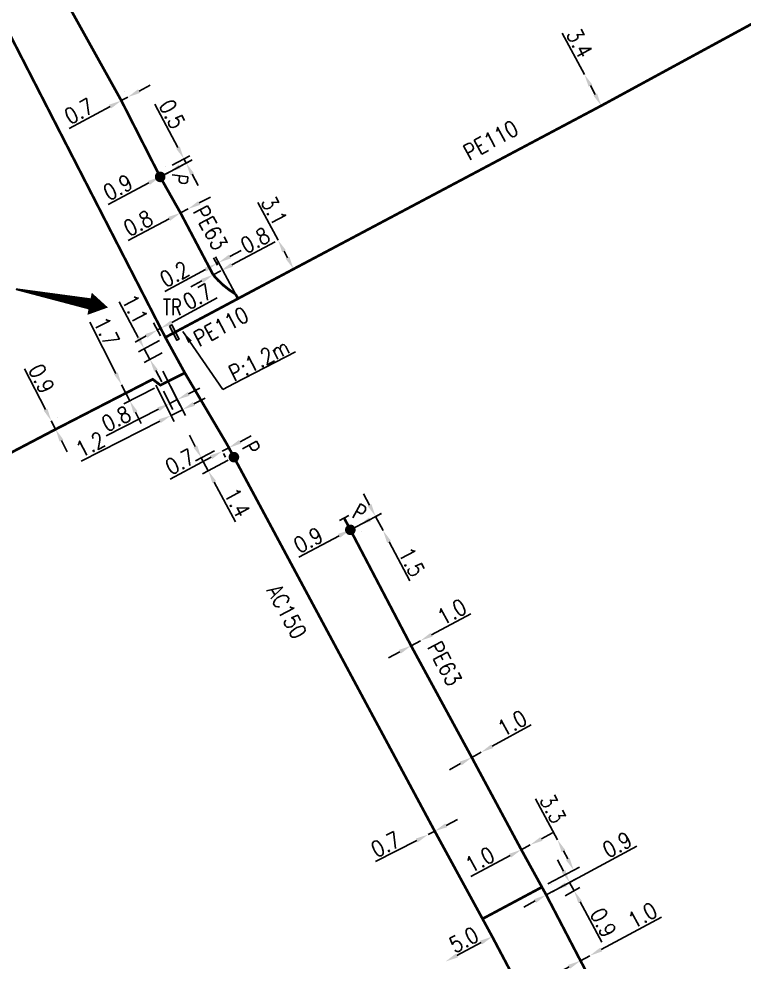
# Model space of a CAD drawing. Header units: millimetres. Extents: x 150998 to 151977, y 126997 to 128005.
# Drawn here: x 151060.7 to 151129.1, y 127303.7 to 127392.6 of the extents above; entities that cross this region are included whole.
import ezdxf
from ezdxf.enums import TextEntityAlignment as Align

# ---------------------------------------------------------------- set-up
doc = ezdxf.new("R2010")
doc.units = ezdxf.units.MM
doc.header["$PDMODE"] = 34
doc.linetypes.add('L_100_AP', pattern=[14, 10, -1.5, 1, -1.5])
doc.linetypes.add('L_100_PE', pattern=[14, 10, -1.5, 1, -1.5])
doc.layers.get('0').update_dxf_attribs({"linetype": 'CONTINUOUS'})
doc.layers.get('DEFPOINTS').update_dxf_attribs({"linetype": 'CONTINUOUS'})
for name, color, linetype in [('L_140', 3, 'CONTINUOUS'), ('L_300', 7, 'CONTINUOUS'), ('L_340', 7, 'CONTINUOUS')]:
    doc.layers.add(name, color=color, linetype=linetype)
doc.styles.add('G_ROMANS', font='ROMANS.SHX', dxfattribs={"width": 0.75})
doc.styles.get("Standard").update_dxf_attribs({"font": 'romans.shx', "width": 0.85})
doc.dimstyles.get("Standard").update_dxf_attribs({"dimtxt": 1.5, "dimasz": 1.2, "dimexe": 0.625, "dimexo": 0.625, "dimgap": 0.25, "dimtad": 1, "dimdec": 1, "dimzin": 0, "dimdsep": 46, "dimtxsty": 'Standard', "dimcen": -0.5, "dimadec": 0, "dimazin": 0, "dimtfac": 1, "dimtdec": 1, "dimtmove": 0, "dimatfit": 3, "dimfxl": 0, "dimtolj": 1, "dimtzin": 0, "dimarcsym": 0})

# ---------------------------------------------------------------- blocks, each defined once
blk = doc.blocks.new('*D44')
at = {"layer": 'DEFPOINTS', "color": 0, "linetype": 'Continuous', "transparency": 16777216}
for p in [(151063.774, 127354.72), (151063.774, 127354.72), (151064.185, 127353.92)]:
    blk.add_point(p, dxfattribs=at)
at = {"layer": 'L_140', "color": 0, "linetype": 'Continuous', "lineweight": -2, "transparency": 16777216}
for p, q in [((151063.226, 127355.788), (151061.256, 127359.622)), ((151064.185, 127353.92), (151063.774, 127354.72)), ((151064.33, 127355.006), (151064.33, 127355.006)), ((151064.741, 127354.205), (151064.741, 127354.205)), ((151064.734, 127352.852), (151065.282, 127351.785))]:
    blk.add_line(p, q, dxfattribs=at)
at = {"layer": 'L_140', "color": 0, "linetype": 'Continuous', "transparency": 16777216}
for points in [[(151063.404, 127355.879), (151063.048, 127355.696), (151063.774, 127354.72)], [(151064.912, 127352.944), (151064.556, 127352.761), (151064.185, 127353.92)]]:
    blk.add_solid(points, dxfattribs=at)
at = {"layer": 'L_140', "color": 0, "linetype": 'Continuous', "transparency": 16777216, "insert": (151062.856, 127358.696), "char_height": 1.5, "attachment_point": 5, "rotation": 297.18913}
blk.add_mtext('\\A1;0.9', dxfattribs=at)
blk = doc.blocks.new('*D332')
at = {"layer": 'DEFPOINTS', "color": 0, "linetype": 'Continuous', "transparency": 16777216}
for p in [(151113.084, 127310.39), (151110.456, 127309.996), (151111.679, 127309.632)]:
    blk.add_point(p, dxfattribs=at)
at = {"layer": 'L_140', "color": 0, "linetype": 'Continuous', "lineweight": -2, "transparency": 16777216}
for p, q in [((151112.087, 127312.239), (151111.517, 127313.295)), ((151111.006, 127310.293), (151113.207, 127311.479)), ((151112.657, 127311.183), (151113.084, 127310.39)), ((151112.23, 127309.929), (151113.634, 127310.687)), ((151113.654, 127309.334), (151115.7, 127305.54))]:
    blk.add_line(p, q, dxfattribs=at)
at = {"layer": 'L_140', "color": 0, "linetype": 'Continuous', "transparency": 16777216}
for points in [[(151112.263, 127312.334), (151111.911, 127312.144), (151112.657, 127311.183)], [(151113.83, 127309.429), (151113.478, 127309.239), (151113.084, 127310.39)]]:
    blk.add_solid(points, dxfattribs=at)
at = {"layer": 'L_140', "color": 0, "linetype": 'Continuous', "transparency": 16777216, "insert": (151115.842, 127307.383), "char_height": 1.5, "attachment_point": 5, "rotation": 298.34048}
blk.add_mtext('\\A1;0.9', dxfattribs=at)
blk = doc.blocks.new('*D333')
at = {"layer": 'DEFPOINTS', "color": 0, "linetype": 'Continuous', "transparency": 16777216}
for p in [(151111.249, 127310.423), (151111.249, 127310.423), (151110.456, 127309.996)]:
    blk.add_point(p, dxfattribs=at)
at = {"layer": 'L_140', "color": 0, "linetype": 'Continuous', "lineweight": -2, "transparency": 16777216}
for p, q in [((151112.306, 127310.991), (151118.99, 127314.589)), ((151110.953, 127310.973), (151110.953, 127310.973)), ((151110.16, 127310.546), (151110.16, 127310.546)), ((151110.456, 127309.996), (151111.249, 127310.423)), ((151109.4, 127309.427), (151108.343, 127308.858))]:
    blk.add_line(p, q, dxfattribs=at)
at = {"layer": 'L_140', "color": 0, "linetype": 'Continuous', "transparency": 16777216}
for points in [[(151112.211, 127311.167), (151112.4, 127310.815), (151111.249, 127310.423)], [(151109.305, 127309.603), (151109.495, 127309.251), (151110.456, 127309.996)]]:
    blk.add_solid(points, dxfattribs=at)
at = {"layer": 'L_140', "color": 0, "linetype": 'Continuous', "transparency": 16777216, "insert": (151117.146, 127314.733), "char_height": 1.5, "attachment_point": 5, "rotation": 28.29263}
blk.add_mtext('\\A1;0.9', dxfattribs=at)
blk = doc.blocks.new('*D334')
at = {"layer": 'DEFPOINTS', "color": 0, "linetype": 'Continuous', "transparency": 16777216}
for p in [(151111.515, 127315.203), (151111.515, 127315.203), (151110.049, 127310.736)]:
    blk.add_point(p, dxfattribs=at)
at = {"layer": 'L_140', "color": 0, "linetype": 'Continuous', "lineweight": -2, "transparency": 16777216}
for p, q in [((151111.515, 127315.203), (151109.455, 127319.059)), ((151112.481, 127313.395), (151112.081, 127314.145)), ((151110.6, 127311.03), (151113.598, 127312.631))]:
    blk.add_line(p, q, dxfattribs=at)
at = {"layer": 'L_140', "color": 0, "linetype": 'Continuous', "transparency": 16777216}
for points in [[(151112.257, 127314.239), (151111.904, 127314.051), (151111.515, 127315.203)], [(151112.657, 127313.489), (151112.305, 127313.301), (151113.046, 127312.337)]]:
    blk.add_solid(points, dxfattribs=at)
at = {"layer": 'L_140', "color": 0, "linetype": 'Continuous', "transparency": 16777216, "insert": (151111.085, 127318.132), "char_height": 1.5, "attachment_point": 5, "rotation": 298.11022}
blk.add_mtext('\\A1;3.3', dxfattribs=at)
blk = doc.blocks.new('*D335')
at = {"layer": 'DEFPOINTS', "color": 0, "linetype": 'Continuous', "transparency": 16777216}
for p in [(151105.364, 127306.064), (151100.952, 127303.712), (151100.952, 127303.712)]:
    blk.add_point(p, dxfattribs=at)
at = {"layer": 'L_140', "color": 0, "linetype": 'Continuous', "lineweight": -2, "transparency": 16777216}
blk.add_line((151104.305, 127305.499), (151102.011, 127304.276), dxfattribs=at)
at = {"layer": 'L_140', "color": 0, "linetype": 'Continuous', "transparency": 16777216}
for points in [[(151104.211, 127305.676), (151104.399, 127305.323), (151105.364, 127306.064)], [(151101.917, 127304.453), (151102.105, 127304.1), (151100.952, 127303.712)]]:
    blk.add_solid(points, dxfattribs=at)
at = {"layer": 'L_140', "color": 0, "linetype": 'Continuous', "transparency": 16777216, "insert": (151102.687, 127305.77), "char_height": 1.5, "attachment_point": 5, "rotation": 28.0629}
blk.add_mtext('\\A1;5.0', dxfattribs=at)
blk = doc.blocks.new('*D337')
at = {"layer": 'DEFPOINTS', "color": 0, "linetype": 'Continuous', "transparency": 16777216}
for p in [(151099.317, 127315.692), (151099.317, 127315.692), (151099.94, 127316.011)]:
    blk.add_point(p, dxfattribs=at)
at = {"layer": 'L_140', "color": 0, "linetype": 'Continuous', "lineweight": -2, "transparency": 16777216}
for p, q in [((151101.007, 127316.56), (151102.075, 127317.108)), ((151099.94, 127316.011), (151099.317, 127315.692)), ((151098.25, 127315.143), (151094.361, 127313.146))]:
    blk.add_line(p, q, dxfattribs=at)
at = {"layer": 'L_140', "color": 0, "linetype": 'Continuous', "transparency": 16777216}
for points in [[(151100.916, 127316.737), (151101.098, 127316.382), (151099.94, 127316.011)], [(151098.158, 127315.321), (151098.341, 127314.965), (151099.317, 127315.692)]]:
    blk.add_solid(points, dxfattribs=at)
at = {"layer": 'L_140', "color": 0, "linetype": 'Continuous', "transparency": 16777216, "insert": (151095.315, 127314.76), "char_height": 1.5, "attachment_point": 5, "rotation": 27.18554}
blk.add_mtext('\\A1;0.7', dxfattribs=at)
blk = doc.blocks.new('*D338')
at = {"layer": 'DEFPOINTS', "color": 0, "linetype": 'Continuous', "transparency": 16777216}
for p in [(151108.941, 127314.716), (151108.941, 127314.716), (151108.103, 127314.268)]:
    blk.add_point(p, dxfattribs=at)
at = {"layer": 'L_140', "color": 0, "linetype": 'Continuous', "lineweight": -2, "transparency": 16777216}
for p, q in [((151110, 127315.281), (151111.058, 127315.847)), ((151108.941, 127314.716), (151108.103, 127314.268)), ((151107.045, 127313.703), (151103.35, 127311.729))]:
    blk.add_line(p, q, dxfattribs=at)
at = {"layer": 'L_140', "color": 0, "linetype": 'Continuous', "transparency": 16777216}
for points in [[(151109.905, 127315.458), (151110.094, 127315.105), (151108.941, 127314.716)], [(151106.951, 127313.879), (151107.139, 127313.526), (151108.103, 127314.268)]]:
    blk.add_solid(points, dxfattribs=at)
at = {"layer": 'L_140', "color": 0, "linetype": 'Continuous', "transparency": 16777216, "insert": (151104.197, 127313.315), "char_height": 1.5, "attachment_point": 5, "rotation": 28.11022}
blk.add_mtext('\\A1;1.0', dxfattribs=at)
blk = doc.blocks.new('*D339')
at = {"layer": 'DEFPOINTS', "color": 0, "linetype": 'Continuous', "transparency": 16777216}
for p in [(151104.309, 127323.45), (151104.309, 127323.45), (151103.432, 127322.968)]:
    blk.add_point(p, dxfattribs=at)
at = {"layer": 'L_140', "color": 0, "linetype": 'Continuous', "lineweight": -2, "transparency": 16777216}
for p, q in [((151105.361, 127324.027), (151109.033, 127326.043)), ((151103.432, 127322.968), (151104.309, 127323.45)), ((151102.38, 127322.391), (151101.328, 127321.814))]:
    blk.add_line(p, q, dxfattribs=at)
at = {"layer": 'L_140', "color": 0, "linetype": 'Continuous', "transparency": 16777216}
for points in [[(151105.265, 127324.202), (151105.457, 127323.852), (151104.309, 127323.45)], [(151102.284, 127322.566), (151102.477, 127322.216), (151103.432, 127322.968)]]:
    blk.add_solid(points, dxfattribs=at)
at = {"layer": 'L_140', "color": 0, "linetype": 'Continuous', "transparency": 16777216, "insert": (151107.242, 127326.2), "char_height": 1.5, "attachment_point": 5, "rotation": 28.7607}
blk.add_mtext('\\A1;1.0', dxfattribs=at)
blk = doc.blocks.new('*D340')
at = {"layer": 'DEFPOINTS', "color": 0, "linetype": 'Continuous', "transparency": 16777216}
for p in [(151097.708, 127333.504), (151098.589, 127333.977), (151098.589, 127333.977)]:
    blk.add_point(p, dxfattribs=at)
at = {"layer": 'L_140', "color": 0, "linetype": 'Continuous', "lineweight": -2, "transparency": 16777216}
for p, q in [((151099.646, 127334.545), (151103.337, 127336.527)), ((151097.708, 127333.504), (151098.589, 127333.977)), ((151096.65, 127332.937), (151095.593, 127332.369))]:
    blk.add_line(p, q, dxfattribs=at)
at = {"layer": 'L_140', "color": 0, "linetype": 'Continuous', "transparency": 16777216}
for points in [[(151099.551, 127334.721), (151099.741, 127334.369), (151098.589, 127333.977)], [(151096.556, 127333.113), (151096.745, 127332.76), (151097.708, 127333.504)]]:
    blk.add_solid(points, dxfattribs=at)
at = {"layer": 'L_140', "color": 0, "linetype": 'Continuous', "transparency": 16777216, "insert": (151101.547, 127336.701), "char_height": 1.5, "attachment_point": 5, "rotation": 28.23305}
blk.add_mtext('\\A1;1.0', dxfattribs=at)
blk = doc.blocks.new('*D341')
at = {"layer": 'DEFPOINTS', "color": 0, "linetype": 'Continuous', "transparency": 16777216}
for p in [(151091.981, 127344.435), (151095.064, 127344.373), (151095.064, 127344.373)]:
    blk.add_point(p, dxfattribs=at)
at = {"layer": 'L_300', "color": 0, "linetype": 'Continuous', "lineweight": -2, "transparency": 16777216}
for p, q in [((151093.798, 127346.758), (151093.236, 127347.818)), ((151092.533, 127344.728), (151094.913, 127345.991)), ((151094.361, 127345.698), (151095.064, 127344.373)), ((151095.627, 127343.314), (151097.591, 127339.613))]:
    blk.add_line(p, q, dxfattribs=at)
at = {"layer": 'L_300', "color": 0, "linetype": 'Continuous', "transparency": 16777216}
for points in [[(151093.975, 127346.852), (151093.622, 127346.665), (151094.361, 127345.698)], [(151095.804, 127343.407), (151095.45, 127343.22), (151095.064, 127344.373)]]:
    blk.add_solid(points, dxfattribs=at)
at = {"layer": 'L_300', "color": 0, "linetype": 'Continuous', "transparency": 16777216, "insert": (151097.774, 127341.402), "char_height": 1.5, "attachment_point": 5, "rotation": 297.96069}
blk.add_mtext('\\A1;1.5', dxfattribs=at)
blk = doc.blocks.new('*D342')
at = {"layer": 'DEFPOINTS', "color": 0, "linetype": 'Continuous', "transparency": 16777216}
for p in [(151092.776, 127344.857), (151092.776, 127344.857), (151091.981, 127344.435)]:
    blk.add_point(p, dxfattribs=at)
at = {"layer": 'L_300', "color": 0, "linetype": 'Continuous', "lineweight": -2, "transparency": 16777216}
for p, q in [((151093.836, 127345.42), (151094.896, 127345.982)), ((151092.776, 127344.857), (151091.981, 127344.435)), ((151090.921, 127343.872), (151087.114, 127341.851)), ((151092.274, 127343.883), (151092.274, 127343.883)), ((151093.069, 127344.305), (151093.069, 127344.305))]:
    blk.add_line(p, q, dxfattribs=at)
at = {"layer": 'L_300', "color": 0, "linetype": 'Continuous', "transparency": 16777216}
for points in [[(151093.742, 127345.596), (151093.93, 127345.243), (151092.776, 127344.857)], [(151090.827, 127344.049), (151091.015, 127343.696), (151091.981, 127344.435)]]:
    blk.add_solid(points, dxfattribs=at)
at = {"layer": 'L_300', "color": 0, "linetype": 'Continuous', "transparency": 16777216, "insert": (151088.018, 127343.464), "char_height": 1.5, "attachment_point": 5, "rotation": 27.96069}
blk.add_mtext('\\A1;0.9', dxfattribs=at)
blk = doc.blocks.new('L_300_12')
at = {"color": 0, "linetype": 'Continuous', "const_width": 0.497, "flags": 128}
blk.add_lwpolyline([(-0.252, 0, 1), (0.252, 0, 1)], format="xyb", close=True, dxfattribs=at)
at = {"color": 0, "linetype": 'Continuous', "style": 'G_ROMANS', "width": 0.75}
blk.add_text('P', height=1.5, dxfattribs=at).set_placement((0, 1.85), align=Align.MIDDLE)
at = {"color": 0, "linetype": 'Continuous', "style": 'G_ROMANS', "width": 0.75, "flags": 3}
for tag, p in [('DEF_LEG', (0, -5)), ('DEF_COUP', (0, -7.5)), ('DEF_TYPE', (0, -10))]:
    blk.add_attdef(tag, text='', height=1.2, dxfattribs=at).set_placement(p, align=Align.MIDDLE)
blk = doc.blocks.new('L_340_07')
at = {"color": 0, "linetype": 'Continuous', "const_width": 0.25, "flags": 128}
blk.add_lwpolyline([(0, 0), (1.25, 0)], dxfattribs=at)
at = {"color": 0, "linetype": 'Continuous', "flags": 128}
blk.add_lwpolyline([(1.25, -0.5), (1.25, 0.5)], dxfattribs=at)
at = {"color": 0, "linetype": 'Continuous', "style": 'G_ROMANS', "width": 0.75, "flags": 3}
for tag, p in [('DEF_LEG', (0.723, -3.465)), ('DEF_COUP', (0.723, -5.965)), ('DEF_TYPE', (0.723, -8.465))]:
    blk.add_attdef(tag, text='', height=1.2, dxfattribs=at).set_placement(p, align=Align.MIDDLE)
blk = doc.blocks.new('*D343')
at = {"layer": 'DEFPOINTS', "color": 0, "linetype": 'Continuous', "transparency": 16777216}
for p in [(151079.719, 127352.195), (151079.903, 127351.85), (151080.337, 127352.524)]:
    blk.add_point(p, dxfattribs=at)
at = {"layer": 'L_140', "color": 0, "linetype": 'Continuous', "lineweight": -2, "transparency": 16777216}
for p, q in [((151081.58, 127352.744), (151082.639, 127353.308)), ((151080.521, 127352.179), (151079.903, 127351.85)), ((151080.631, 127351.973), (151080.815, 127351.627)), ((151078.845, 127351.285), (151074.987, 127349.228)), ((151080.013, 127351.643), (151080.197, 127351.298))]:
    blk.add_line(p, q, dxfattribs=at)
at = {"layer": 'L_140', "color": 0, "linetype": 'Continuous', "transparency": 16777216}
for points in [[(151081.486, 127352.92), (151081.674, 127352.567), (151080.521, 127352.179)], [(151078.75, 127351.461), (151078.939, 127351.108), (151079.903, 127351.85)]]:
    blk.add_solid(points, dxfattribs=at)
at = {"layer": 'L_140', "color": 0, "linetype": 'Continuous', "transparency": 16777216, "insert": (151075.916, 127350.856), "char_height": 1.5, "attachment_point": 5, "rotation": 28.07146}
blk.add_mtext('\\A1;0.7', dxfattribs=at)
blk = doc.blocks.new('*D344')
at = {"layer": 'DEFPOINTS', "color": 0, "linetype": 'Continuous', "transparency": 16777216}
for p in [(151074.016, 127359.957), (151074.071, 127358.079), (151075.659, 127356.715)]:
    blk.add_point(p, dxfattribs=at)
at = {"layer": 'L_140', "color": 0, "linetype": 'Continuous', "lineweight": -2, "transparency": 16777216}
for p, q in [((151074.299, 127359.399), (151075.942, 127356.158)), ((151074.354, 127357.521), (151075.229, 127355.796)), ((151076.73, 127357.258), (151077.8, 127357.801)), ((151075.659, 127356.715), (151074.946, 127356.354)), ((151073.876, 127355.811), (151068.938, 127353.307))]:
    blk.add_line(p, q, dxfattribs=at)
at = {"layer": 'L_140', "color": 0, "linetype": 'Continuous', "transparency": 16777216}
for points in [[(151076.639, 127357.436), (151076.82, 127357.08), (151075.659, 127356.715)], [(151073.785, 127355.989), (151073.966, 127355.633), (151074.946, 127356.354)]]:
    blk.add_solid(points, dxfattribs=at)
at = {"layer": 'L_140', "color": 0, "linetype": 'Continuous', "transparency": 16777216, "insert": (151069.9, 127354.916), "char_height": 1.5, "attachment_point": 5, "rotation": 26.88511}
blk.add_mtext('\\A1;0.8', dxfattribs=at)
blk = doc.blocks.new('*D345')
at = {"layer": 'DEFPOINTS', "color": 0, "linetype": 'Continuous', "transparency": 16777216}
for p in [(151074.016, 127359.957), (151073.34, 127358.637), (151076.14, 127355.768)]:
    blk.add_point(p, dxfattribs=at)
at = {"layer": 'L_140', "color": 0, "linetype": 'Continuous', "lineweight": -2, "transparency": 16777216}
for p, q in [((151074.299, 127359.399), (151076.423, 127355.21)), ((151073.622, 127358.08), (151075.352, 127354.668)), ((151077.21, 127356.31), (151078.281, 127356.853)), ((151076.14, 127355.768), (151075.07, 127355.225)), ((151073.999, 127354.682), (151066.578, 127350.92))]:
    blk.add_line(p, q, dxfattribs=at)
at = {"layer": 'L_140', "color": 0, "linetype": 'Continuous', "transparency": 16777216}
for points in [[(151077.12, 127356.489), (151077.301, 127356.132), (151076.14, 127355.768)], [(151073.909, 127354.861), (151074.09, 127354.504), (151075.07, 127355.225)]]:
    blk.add_solid(points, dxfattribs=at)
at = {"layer": 'L_140', "color": 0, "linetype": 'Continuous', "transparency": 16777216, "insert": (151067.459, 127352.488), "char_height": 1.5, "attachment_point": 5, "rotation": 26.88511}
blk.add_mtext('\\A1;1.2', dxfattribs=at)
blk = doc.blocks.new('*D346')
at = {"layer": 'DEFPOINTS', "color": 0, "linetype": 'Continuous', "transparency": 16777216}
for p in [(151070.407, 127358.127), (151074.071, 127358.079), (151071.176, 127356.61)]:
    blk.add_point(p, dxfattribs=at)
at = {"layer": 'L_140', "color": 0, "linetype": 'Continuous', "lineweight": -2, "transparency": 16777216}
for p, q in [((151069.865, 127359.197), (151067.417, 127364.024)), ((151071.176, 127356.61), (151070.407, 127358.127)), ((151073.514, 127357.796), (151070.618, 127356.328)), ((151071.719, 127355.54), (151072.261, 127354.47))]:
    blk.add_line(p, q, dxfattribs=at)
at = {"layer": 'L_140', "color": 0, "linetype": 'Continuous', "transparency": 16777216}
for points in [[(151070.043, 127359.287), (151069.686, 127359.107), (151070.407, 127358.127)], [(151071.897, 127355.631), (151071.54, 127355.45), (151071.176, 127356.61)]]:
    blk.add_solid(points, dxfattribs=at)
at = {"layer": 'L_140', "color": 0, "linetype": 'Continuous', "transparency": 16777216, "insert": (151068.985, 127363.143), "char_height": 1.5, "attachment_point": 5, "rotation": 296.88511}
blk.add_mtext('\\A1;1.7', dxfattribs=at)
blk = doc.blocks.new('*D347')
at = {"layer": 'DEFPOINTS', "color": 0, "linetype": 'Continuous', "transparency": 16777216}
for p in [(151074.532, 127362.591), (151074.789, 127361.426), (151073.083, 127360.512)]:
    blk.add_point(p, dxfattribs=at)
at = {"layer": 'L_140', "color": 0, "linetype": 'Continuous', "lineweight": -2, "transparency": 16777216}
for p, q in [((151071.974, 127362.582), (151070.169, 127365.954)), ((151073.981, 127362.296), (151071.99, 127361.229)), ((151074.238, 127361.131), (151072.532, 127360.217)), ((151073.083, 127360.512), (151072.541, 127361.524)), ((151073.65, 127359.454), (151074.216, 127358.396))]:
    blk.add_line(p, q, dxfattribs=at)
at = {"layer": 'L_140', "color": 0, "linetype": 'Continuous', "transparency": 16777216}
for points in [[(151072.151, 127362.677), (151071.798, 127362.488), (151072.541, 127361.524)], [(151073.826, 127359.549), (151073.473, 127359.36), (151073.083, 127360.512)]]:
    blk.add_solid(points, dxfattribs=at)
at = {"layer": 'L_140', "color": 0, "linetype": 'Continuous', "transparency": 16777216, "insert": (151071.67, 127365.269), "char_height": 1.5, "attachment_point": 5, "rotation": 298.17131}
blk.add_mtext('\\A1;1.1', dxfattribs=at)
blk = doc.blocks.new('*D348')
at = {"layer": 'DEFPOINTS', "color": 0, "linetype": 'Continuous', "transparency": 16777216}
for p in [(151085.159, 127371.768), (151085.159, 127371.768), (151086.627, 127369.037)]:
    blk.add_point(p, dxfattribs=at)
at = {"layer": 'L_140', "color": 0, "linetype": 'Continuous', "lineweight": -2, "transparency": 16777216}
for p, q in [((151085.159, 127371.768), (151083.263, 127375.298)), ((151086.059, 127370.094), (151085.727, 127370.711))]:
    blk.add_line(p, q, dxfattribs=at)
at = {"layer": 'L_140', "color": 0, "linetype": 'Continuous', "transparency": 16777216}
for points in [[(151085.904, 127370.805), (151085.551, 127370.616), (151085.159, 127371.768)], [(151086.235, 127370.189), (151085.882, 127369.999), (151086.627, 127369.037)]]:
    blk.add_solid(points, dxfattribs=at)
at = {"layer": 'L_140', "color": 0, "linetype": 'Continuous', "transparency": 16777216, "insert": (151084.808, 127374.535), "char_height": 1.5, "attachment_point": 5, "rotation": 298.24624}
blk.add_mtext('\\A1;3.1', dxfattribs=at)
blk = doc.blocks.new('*D349')
at = {"layer": 'DEFPOINTS', "color": 0, "linetype": 'Continuous', "transparency": 16777216}
for p in [(151079.751, 127368.862), (151079.751, 127368.862), (151079.046, 127368.484)]:
    blk.add_point(p, dxfattribs=at)
at = {"layer": 'L_140', "color": 0, "linetype": 'Continuous', "lineweight": -2, "transparency": 16777216}
for p, q in [((151080.808, 127369.43), (151084.876, 127371.616)), ((151079.046, 127368.484), (151079.751, 127368.862)), ((151077.989, 127367.916), (151076.932, 127367.348))]:
    blk.add_line(p, q, dxfattribs=at)
at = {"layer": 'L_140', "color": 0, "linetype": 'Continuous', "transparency": 16777216}
for points in [[(151080.714, 127369.606), (151080.903, 127369.254), (151079.751, 127368.862)], [(151077.895, 127368.092), (151078.084, 127367.739), (151079.046, 127368.484)]]:
    blk.add_solid(points, dxfattribs=at)
at = {"layer": 'L_140', "color": 0, "linetype": 'Continuous', "transparency": 16777216, "insert": (151083.006, 127371.746), "char_height": 1.5, "attachment_point": 5, "rotation": 28.24624}
blk.add_mtext('\\A1;0.8', dxfattribs=at)
blk = doc.blocks.new('*D350')
at = {"layer": 'DEFPOINTS', "color": 0, "linetype": 'Continuous', "transparency": 16777216}
for p in [(151079.381, 127369.551), (151079.751, 127368.862), (151081.385, 127366.243)]:
    blk.add_point(p, dxfattribs=at)
at = {"layer": 'L_140', "color": 0, "linetype": 'Continuous', "lineweight": -2, "transparency": 16777216}
for p, q in [((151080.614, 127370.214), (151081.671, 127370.782)), ((151079.455, 127369.413), (151079.085, 127370.102)), ((151081.089, 127366.794), (151079.261, 127370.196)), ((151079.557, 127369.646), (151079.381, 127369.551)), ((151078.324, 127368.983), (151074.473, 127366.914))]:
    blk.add_line(p, q, dxfattribs=at)
at = {"layer": 'L_140', "color": 0, "linetype": 'Continuous', "transparency": 16777216}
for points in [[(151080.52, 127370.39), (151080.709, 127370.037), (151079.557, 127369.646)], [(151078.229, 127369.159), (151078.419, 127368.807), (151079.381, 127369.551)]]:
    blk.add_solid(points, dxfattribs=at)
at = {"layer": 'L_140', "color": 0, "linetype": 'Continuous', "transparency": 16777216, "insert": (151075.397, 127368.546), "char_height": 1.5, "attachment_point": 5, "rotation": 28.24624}
blk.add_mtext('\\A1;0.2', dxfattribs=at)
blk = doc.blocks.new('*D351')
at = {"layer": 'DEFPOINTS', "color": 0, "linetype": 'Continuous', "transparency": 16777216}
for p in [(151075.963, 127374.332), (151076.67, 127374.705), (151076.67, 127374.705)]:
    blk.add_point(p, dxfattribs=at)
at = {"layer": 'L_140', "color": 0, "linetype": 'Continuous', "lineweight": -2, "transparency": 16777216}
for p, q in [((151077.732, 127375.264), (151078.793, 127375.824)), ((151076.67, 127374.705), (151075.963, 127374.332)), ((151074.901, 127373.772), (151071.035, 127371.733))]:
    blk.add_line(p, q, dxfattribs=at)
at = {"layer": 'L_140', "color": 0, "linetype": 'Continuous', "transparency": 16777216}
for points in [[(151077.639, 127375.441), (151077.825, 127375.088), (151076.67, 127374.705)], [(151074.808, 127373.949), (151074.995, 127373.595), (151075.963, 127374.332)]]:
    blk.add_solid(points, dxfattribs=at)
at = {"layer": 'L_140', "color": 0, "linetype": 'Continuous', "transparency": 16777216, "insert": (151071.971, 127373.357), "char_height": 1.5, "attachment_point": 5, "rotation": 27.80306}
blk.add_mtext('\\A1;0.8', dxfattribs=at)
blk = doc.blocks.new('*D352')
at = {"layer": 'DEFPOINTS', "color": 0, "linetype": 'Continuous', "transparency": 16777216}
for p in [(151076.285, 127379.43), (151074.627, 127378.548), (151074.043, 127377.728)]:
    blk.add_point(p, dxfattribs=at)
at = {"layer": 'L_300', "color": 0, "linetype": 'Continuous', "lineweight": -2, "transparency": 16777216}
for p, q in [((151075.722, 127380.489), (151073.548, 127384.579)), ((151075.179, 127378.841), (151076.837, 127379.723)), ((151076.497, 127379.033), (151076.285, 127379.43)), ((151074.595, 127378.022), (151077.048, 127379.326)), ((151077.06, 127377.973), (151077.623, 127376.914))]:
    blk.add_line(p, q, dxfattribs=at)
at = {"layer": 'L_300', "color": 0, "linetype": 'Continuous', "transparency": 16777216}
for points in [[(151075.899, 127380.583), (151075.545, 127380.396), (151076.285, 127379.43)], [(151077.237, 127378.067), (151076.883, 127377.879), (151076.497, 127379.033)]]:
    blk.add_solid(points, dxfattribs=at)
at = {"layer": 'L_300', "color": 0, "linetype": 'Continuous', "transparency": 16777216, "insert": (151075.175, 127383.648), "char_height": 1.5, "attachment_point": 5, "rotation": 298.00094}
blk.add_mtext('\\A1;0.5', dxfattribs=at)
blk = doc.blocks.new('*D353')
at = {"layer": 'DEFPOINTS', "color": 0, "linetype": 'Continuous', "transparency": 16777216}
for p in [(151074.043, 127377.728), (151074.838, 127378.151), (151074.838, 127378.151)]:
    blk.add_point(p, dxfattribs=at)
at = {"layer": 'L_300', "color": 0, "linetype": 'Continuous', "lineweight": -2, "transparency": 16777216}
for p, q in [((151074.545, 127378.703), (151074.545, 127378.703)), ((151075.898, 127378.714), (151076.957, 127379.277)), ((151074.838, 127378.151), (151074.043, 127377.728)), ((151072.984, 127377.165), (151069.151, 127375.127))]:
    blk.add_line(p, q, dxfattribs=at)
at = {"layer": 'L_300', "color": 0, "linetype": 'Continuous', "transparency": 16777216}
for points in [[(151075.804, 127378.891), (151075.991, 127378.537), (151074.838, 127378.151)], [(151072.89, 127377.341), (151073.078, 127376.988), (151074.043, 127377.728)]]:
    blk.add_solid(points, dxfattribs=at)
at = {"layer": 'L_300', "color": 0, "linetype": 'Continuous', "transparency": 16777216, "insert": (151070.055, 127376.74), "char_height": 1.5, "attachment_point": 5, "rotation": 28.00094}
blk.add_mtext('\\A1;0.9', dxfattribs=at)
blk = doc.blocks.new('*D354')
at = {"layer": 'DEFPOINTS', "color": 0, "linetype": 'Continuous', "transparency": 16777216}
for p in [(151070.38, 127384.923), (151070.997, 127385.253), (151070.997, 127385.253)]:
    blk.add_point(p, dxfattribs=at)
at = {"layer": 'L_140', "color": 0, "linetype": 'Continuous', "lineweight": -2, "transparency": 16777216}
for p, q in [((151070.702, 127385.804), (151070.702, 127385.804)), ((151072.055, 127385.82), (151073.113, 127386.386)), ((151070.085, 127385.474), (151070.085, 127385.474)), ((151070.997, 127385.253), (151070.38, 127384.923)), ((151069.322, 127384.356), (151065.468, 127382.293))]:
    blk.add_line(p, q, dxfattribs=at)
at = {"layer": 'L_140', "color": 0, "linetype": 'Continuous', "transparency": 16777216}
for points in [[(151071.96, 127385.996), (151072.149, 127385.643), (151070.997, 127385.253)], [(151069.228, 127384.533), (151069.416, 127384.18), (151070.38, 127384.923)]]:
    blk.add_solid(points, dxfattribs=at)
at = {"layer": 'L_140', "color": 0, "linetype": 'Continuous', "transparency": 16777216, "insert": (151066.394, 127383.923), "char_height": 1.5, "attachment_point": 5, "rotation": 28.16941}
blk.add_mtext('\\A1;0.7', dxfattribs=at)
blk = doc.blocks.new('*D370')
at = {"layer": 'DEFPOINTS', "color": 0, "linetype": 'Continuous', "transparency": 16777216}
for p in [(151073.133, 127364.519), (151073.793, 127363.286), (151074.528, 127362.6)]:
    blk.add_point(p, dxfattribs=at)
at = {"layer": 'L_140', "color": 0, "linetype": 'Continuous', "lineweight": -2, "transparency": 16777216}
for p, q in [((151075.136, 127364.006), (151079.43, 127366.305)), ((151073.428, 127363.968), (151074.088, 127362.735)), ((151074.233, 127363.151), (151073.783, 127363.99)), ((151073.793, 127363.286), (151074.078, 127363.439)), ((151072.735, 127362.72), (151071.677, 127362.153))]:
    blk.add_line(p, q, dxfattribs=at)
at = {"layer": 'L_140', "color": 0, "linetype": 'Continuous', "transparency": 16777216}
for points in [[(151075.042, 127364.182), (151075.231, 127363.829), (151074.078, 127363.439)], [(151072.641, 127362.896), (151072.83, 127362.543), (151073.793, 127363.286)]]:
    blk.add_solid(points, dxfattribs=at)
at = {"layer": 'L_140', "color": 0, "linetype": 'Continuous', "transparency": 16777216, "insert": (151077.561, 127366.438), "char_height": 1.5, "attachment_point": 5, "rotation": 28.17131}
blk.add_mtext('\\A1;0.7', dxfattribs=at)
blk = doc.blocks.new('*D373')
at = {"layer": 'DEFPOINTS', "color": 0, "linetype": 'Continuous', "transparency": 16777216}
for p in [(151079.719, 127352.195), (151077.925, 127351.238), (151080.999, 127351.291)]:
    blk.add_point(p, dxfattribs=at)
at = {"layer": 'L_300', "color": 0, "linetype": 'Continuous', "lineweight": -2, "transparency": 16777216}
for p, q in [((151077.36, 127352.297), (151076.796, 127353.356)), ((151079.168, 127351.901), (151077.374, 127350.944)), ((151077.925, 127351.238), (151078.584, 127350.003)), ((151080.448, 127350.997), (151078.033, 127349.709)), ((151079.149, 127348.944), (151081.149, 127345.194))]:
    blk.add_line(p, q, dxfattribs=at)
at = {"layer": 'L_300', "color": 0, "linetype": 'Continuous', "transparency": 16777216}
for points in [[(151077.537, 127352.391), (151077.184, 127352.203), (151077.925, 127351.238)], [(151079.325, 127349.038), (151078.972, 127348.85), (151078.584, 127350.003)]]:
    blk.add_solid(points, dxfattribs=at)
at = {"layer": 'L_300', "color": 0, "linetype": 'Continuous', "transparency": 16777216, "insert": (151081.313, 127347.01), "char_height": 1.5, "attachment_point": 5, "rotation": 298.07146}
blk.add_mtext('\\A1;1.4', dxfattribs=at)
blk = doc.blocks.new('L_340_19')
at = {"linetype": 'Continuous'}
blk.add_hatch(color=0, dxfattribs=at).paths.add_polyline_path([(0.125, 0.75), (-0.125, 0.75), (-0.125, -0.75), (0.125, -0.75)])
at = {"color": 0, "linetype": 'Continuous'}
blk.add_lwpolyline([(-0.125, 0.75), (0.125, 0.75), (0.125, -0.75), (-0.125, -0.75)], close=True, dxfattribs=at)
at = {"color": 0, "linetype": 'Continuous', "width": 0.75}
for tag, height, flags, p in [('TR', 1.5, 8, (0, 3)), ('DEF_LEG', 1.2, 3, (0, -5)), ('DEF_COUP', 1.2, 3, (0, -7.5)), ('DEF_TYPE', 1.2, 3, (0, -10))]:
    blk.add_attdef(tag, text='', height=height, dxfattribs=dict(at, flags=flags)).set_placement(p, align=Align.MIDDLE)
blk = doc.blocks.new('*D548')
at = {"layer": 'DEFPOINTS', "color": 0, "linetype": 'Continuous', "transparency": 16777216}
for p in [(151114.057, 127387.39), (151114.057, 127387.39), (151115.646, 127384.441)]:
    blk.add_point(p, dxfattribs=at)
at = {"layer": 'L_140', "color": 0, "linetype": 'Continuous', "lineweight": -2, "transparency": 16777216}
for p, q in [((151114.057, 127387.39), (151111.955, 127391.292)), ((151115.077, 127385.498), (151114.626, 127386.334))]:
    blk.add_line(p, q, dxfattribs=at)
at = {"layer": 'L_140', "color": 0, "linetype": 'Continuous', "transparency": 16777216}
for points in [[(151114.803, 127386.429), (151114.45, 127386.239), (151114.057, 127387.39)], [(151115.253, 127385.592), (151114.901, 127385.403), (151115.646, 127384.441)]]:
    blk.add_solid(points, dxfattribs=at)
at = {"layer": 'L_140', "color": 0, "linetype": 'Continuous', "transparency": 16777216, "insert": (151113.602, 127390.344), "char_height": 1.5, "attachment_point": 5, "rotation": 298.31839}
blk.add_mtext('\\A1;3.4', dxfattribs=at)
blk = doc.blocks.new('*D927')
at = {"layer": 'DEFPOINTS', "color": 0, "linetype": 'Continuous', "transparency": 16777216}
for p in [(151113.686, 127303.796), (151114.567, 127304.27), (151114.567, 127304.27)]:
    blk.add_point(p, dxfattribs=at)
at = {"layer": 'L_140', "color": 0, "linetype": 'Continuous', "lineweight": -2, "transparency": 16777216}
for p, q in [((151115.623, 127304.839), (151121.316, 127307.904)), ((151113.686, 127303.796), (151114.567, 127304.27)), ((151112.63, 127303.227), (151111.573, 127302.658))]:
    blk.add_line(p, q, dxfattribs=at)
at = {"layer": 'L_140', "color": 0, "linetype": 'Continuous', "transparency": 16777216}
for points in [[(151115.529, 127305.015), (151115.718, 127304.663), (151114.567, 127304.27)], [(151112.535, 127303.403), (151112.725, 127303.051), (151113.686, 127303.796)]]:
    blk.add_solid(points, dxfattribs=at)
at = {"layer": 'L_140', "color": 0, "linetype": 'Continuous', "transparency": 16777216, "insert": (151119.526, 127308.076), "char_height": 1.5, "attachment_point": 5, "rotation": 28.3012}
blk.add_mtext('\\A1;1.0', dxfattribs=at)

msp = doc.modelspace()

# ---------------------------------------------------------------- linework, layer by layer
at = {"color": 254, "linetype": 'Continuous', "flags": 128}
msp.add_lwpolyline([(151060.435, 127367.136, 0.177, 1.063, 0), (151067.385, 127365.754, 1.063, 0, 0), (151069.122, 127365.409, 0, 2.126, 0), (151067.385, 127365.754, 2.126, 2.126, 0)], format="xyseb", dxfattribs=at)
at = {"layer": 'L_140', "linetype": 'L_100_PE', "flags": 128}
for points in [[(151123.284, 127580.218, 0.25, 0.25, 0), (151124.194, 127578.286, 0.25, 0.25, 0), (151126.414, 127574.832, 0.25, 0.25, 0), (151126.414, 127574.832, 0.25, 0.25, 0), (151148.422, 127534.465, 0.25, 0.25, 0), (151166.904, 127500.845, 0.25, 0.25, 0), (151180.472, 127476.054, 0.25, 0.25, 0), (151188.471, 127463.344, 0.25, 0.25, 0), (151194.225, 127453.093, 0.25, 0.25, 0), (151196.744, 127448.482, 0.25, 0.25, 0), (151197.082, 127446.396, 0.25, 0.25, 0), (151197.302, 127443.434, 0.25, 0.25, 0), (151192.899, 127428.674, 0.25, 0.25, 0), (151191.063, 127425.691, 0.25, 0.25, 0), (151188.801, 127423.889, 0.25, 0.25, 0), (151181.712, 127420.211, 0.25, 0.25, 0), (151169.8, 127413.792, 0.25, 0.25, 0), (151150.675, 127403.486, 0.25, 0.25, 0), (151115.646, 127384.441, 0.25, 0.25, 0), (151086.627, 127369.037, 0.25, 0.25, 0), (151081.385, 127366.243, 0.25, 0.25, 0), (151075.38, 127363.043, 0, 0, 0)], [(151081.385, 127366.243, 0.25, 0.25, 0), (151081.155, 127366.671, 0.25, 0.25, -0.082258), (151079.046, 127368.484, 0.25, 0.25, 0), (151075.963, 127374.332, 0.25, 0.25, 0), (151074.043, 127377.728, 0.25, 0.25, 0), (151070.38, 127384.923, 0.25, 0.25, 0), (151065.146, 127394.334, 0.25, 0.25, 0), (151062.183, 127399.991, 0.25, 0.25, 0), (151058.185, 127407.32, 0.25, 0.25, 0), (151058.041, 127407.584, 0.25, 0.25, 0), (151055.028, 127413.105, 0.25, 0.25, 0), (151048.784, 127424.992, 0.25, 0.25, 0), (151045.59, 127430.981, 0.25, 0.25, 0), (151043.141, 127435.555, 0.25, 0.25, 0), (151039.963, 127441.535, 0.25, 0.25, 0), (151016.53, 127484.955, 0, 0, 0)], [(151091.981, 127344.435, 0.25, 0.25, 0), (151097.708, 127333.504, 0.25, 0.25, 0), (151103.432, 127322.968, 0.25, 0.25, 0), (151108.103, 127314.268, 0.25, 0.25, 0), (151110.049, 127310.736, 0.25, 0.25, 0), (151110.456, 127309.996, 0.25, 0.25, 0), (151113.686, 127303.796, 0.25, 0.25, 0), (151118.275, 127295.209, 0.25, 0.25, 0), (151119.655, 127292.643, 0, 0, 0)]]:
    msp.add_lwpolyline(points, format="xyseb", dxfattribs=at)
at = {"layer": 'L_140', "linetype": 'L_100_AP', "flags": 128}
for points in [[(151000, 127502.388, 0.25, 0.25, 0), (151001.582, 127499.381, 0.25, 0.25, 0), (151008.956, 127485.727, 0.25, 0.25, 0), (151023.989, 127457.637, 0.25, 0.25, 0), (151036.429, 127434.366, 0.25, 0.25, 0), (151039.859, 127427.928, 0.25, 0.25, 0), (151049.308, 127410.188, 0.25, 0.25, 0), (151055.283, 127400.086, 0.25, 0.25, 0), (151074.532, 127362.591, 0.25, 0.25, 0), (151076.368, 127359.243, 0.25, 0.25, 0), (151080.337, 127352.524, 0.25, 0.25, 0), (151099.94, 127316.011, 0.25, 0.25, 0), (151104.448, 127307.744, 0.25, 0.25, 0), (151105.364, 127306.064, 0.25, 0.25, 0), (151113.892, 127289.922, 0.25, 0.25, 0), (151126.929, 127265.661, 0.25, 0.25, 0), (151126.929, 127265.661, 0.25, 0.25, 0), (151134.83, 127250.993, 0.25, 0.25, 0), (151153.954, 127215.243, 0.25, 0.25, 0), (151220.563, 127090.752, 0.25, 0.25, 0), (151220.563, 127090.752, 0.25, 0.25, 0), (151222.338, 127087.39, 0.25, 0.25, 0), (151221.218, 127083.869, 0.25, 0.25, 0), (151218.389, 127082.434, 0.25, 0.25, 0), (151217.518, 127081.992, 0.25, 0.25, 0), (151212.149, 127079.268, 0.25, 0.25, 0), (151205.662, 127075.829, 0.25, 0.25, 0), (151173.09, 127058.524, 0.25, 0.25, 0), (151164.918, 127054.375, 0.25, 0.25, 0), (151144.448, 127043.981, 0.25, 0.25, 0), (151124.931, 127035.51, 0.25, 0.25, 0), (151109.5, 127029.15, 0.25, 0.25, 0), (151089.334, 127021.085, 0.25, 0.25, 0), (151054.801, 127007.128, 0.25, 0.25, 0), (151050.831, 127005.523, 0, 0, 0)], [(151000, 127319.966, 0.25, 0.25, 0), (151008.992, 127324.646, 0.25, 0.25, 0), (151022.342, 127331.881, 0.25, 0.25, 0), (151025.529, 127333.608, 0.25, 0.25, 0), (151040.135, 127341.315, 0.25, 0.25, 0), (151064.185, 127353.92, 0.25, 0.25, 0), (151064.185, 127353.92, 0.25, 0.25, 0), (151073.34, 127358.637, 0.25, 0.25, 0), (151074.071, 127358.079, 0.25, 0.25, 0), (151076.368, 127359.243, 0, 0, 0)]]:
    msp.add_lwpolyline(points, format="xyseb", dxfattribs=at)
at = {"layer": 'L_140', "linetype": 'L_100_AP', "const_width": 0.25, "flags": 128}
for points in [[(151074.532, 127362.591), (151075.38, 127363.043)], [(151110.049, 127310.736), (151104.448, 127307.744)]]:
    msp.add_lwpolyline(points, dxfattribs=at)

# ---------------------------------------------------------------- block references
at = {"layer": 'L_300'}
for p, rotation in [((151074.043, 127377.728), 263.2747614792854), ((151080.999, 127351.291), 298.2301926999402), ((151091.981, 127344.435), 331.7439617651108)]:
    msp.add_blockref('L_300_12', p, dxfattribs=dict(at, rotation=rotation))
at = {"layer": 'L_340'}
ref = msp.add_blockref('L_340_19', (151075.38, 127363.043), dxfattribs=dict(at, rotation=27.39728865665661))
ref.add_attrib('TR', 'TR', dxfattribs={"layer": '0', "color": 0, "linetype": 'Continuous', "height": 1.5, "width": 0.75, "flags": 8}).set_placement((151075.194, 127365.43), align=Align.MIDDLE)
at = {"layer": 'L_340', "rotation": 117.650432498436}
msp.add_blockref('L_340_07', (151091.981, 127344.435), dxfattribs=at)

# ---------------------------------------------------------------- texts
at = {"layer": 'L_140', "linetype": 'Continuous', "width": 0.85}
msp.add_text('PE110', height=1.5, rotation=28.31902, dxfattribs=at).set_placement((151105.219, 127381.182), align=Align.MIDDLE)
for s, rotation, p in [('PE63', 298.08513, (151077.088, 127374.499)), ('PE110', 28.05834, (151077.729, 127361.664)), ('AC150', 298.34483, (151084.046, 127338.746)), ('PE63', 298.08513, (151099.173, 127333.396))]:
    msp.add_text(s, height=1.5, rotation=rotation, dxfattribs=at).set_placement(p)
at = {"layer": 'L_140', "linetype": 'Continuous', "insert": (151081.031, 127358.4), "char_height": 1.5, "attachment_point": 7, "rotation": 27.3973}
msp.add_mtext('P:1.2m', dxfattribs=at)

# ---------------------------------------------------------------- dimensions: what is measured, and where the dimension line sits
at = {"layer": 'L_140', "linetype": 'Continuous'}
for base, p1, p2, angle, picture, middle in [((151114.0572, 127387.3902), (151115.646341955, 127384.441110675), (151114.0572, 127387.3902), 298.318386421, '*D548', (151112.721338132, 127389.869258563)), ((151070.997, 127385.253), (151070.38, 127384.923), (151070.997, 127385.253), 208.16941, '*D354', (151066.866, 127383.041)), ((151085.159, 127371.768), (151086.627, 127369.037), (151085.159, 127371.768), 298.24624, '*D348', (151083.927, 127374.061)), ((151076.67, 127374.705), (151075.963, 127374.332), (151076.67, 127374.705), 207.80306, '*D351', (151072.437, 127372.472)), ((151079.751, 127368.862), (151079.046, 127368.484), (151079.751, 127368.862), 208.24624, '*D349', (151083.48, 127370.865)), ((151079.381, 127369.551), (151081.385, 127366.243), (151079.751, 127368.862), 28.24624, '*D350', (151075.87, 127367.665)), ((151073.083, 127360.512), (151074.532, 127362.591), (151074.789, 127361.426), 118.17131, '*D347', (151070.788, 127364.797)), ((151071.176, 127356.61), (151070.407, 127358.127), (151074.071, 127358.079), 116.88511, '*D346', (151068.093, 127362.691)), ((151076.14, 127355.768), (151073.34, 127358.637), (151074.016, 127359.957), 206.88511, '*D345', (151067.911, 127351.596)), ((151075.659, 127356.715), (151074.071, 127358.079), (151074.016, 127359.957), 206.88511, '*D344', (151070.352, 127354.024)), ((151079.903, 127351.85), (151080.337, 127352.524), (151079.719, 127352.195), 28.07146, '*D343', (151076.387, 127349.974)), ((151098.589, 127333.977), (151097.708, 127333.504), (151098.589, 127333.977), 208.23305, '*D340', (151102.02, 127335.82)), ((151104.309, 127323.45), (151103.432, 127322.968), (151104.309, 127323.45), 208.7607, '*D339', (151107.723, 127325.323)), ((151111.515, 127315.203), (151110.049, 127310.736), (151111.515, 127315.203), 298.11022, '*D334', (151110.203, 127317.66)), ((151099.317, 127315.692), (151099.94, 127316.011), (151099.317, 127315.692), 27.18554, '*D337', (151095.772, 127313.871)), ((151111.249, 127310.423), (151110.456, 127309.996), (151111.249, 127310.423), 208.29263, '*D333', (151117.62, 127313.852)), ((151108.941, 127314.716), (151108.103, 127314.268), (151108.941, 127314.716), 208.11022, '*D338', (151104.668, 127312.433)), ((151113.084, 127310.39), (151110.456, 127309.996), (151111.679, 127309.632), 118.34048, '*D332', (151114.962, 127306.909)), ((151114.567, 127304.27), (151113.686, 127303.796), (151114.567, 127304.27), 208.3012, '*D927', (151120, 127307.195)), ((151100.952, 127303.712), (151105.364, 127306.064), (151100.952, 127303.712), 28.0629, '*D335', (151103.158, 127304.888))]:
    dim = msp.add_linear_dim(base=base, p1=p1, p2=p2, angle=angle, dimstyle='Standard', dxfattribs=at)
    dim.commit()
    dim.dimension.update_dxf_attribs({"geometry": picture, "text_midpoint": middle, "dimtype": 160})
dim = msp.add_linear_dim(base=(151073.793, 127363.286), p1=(151074.528, 127362.6), p2=(151073.133, 127364.519), angle=28.17131, text='0.7', dimstyle='Standard', dxfattribs=at)
dim.commit()
dim.dimension.update_dxf_attribs({"geometry": '*D370', "text_midpoint": (151078.033, 127365.557), "dimtype": 160})
dim = msp.add_linear_dim(base=(151063.774, 127354.72), p1=(151064.185, 127353.92), p2=(151063.774, 127354.72), angle=297.18913, dimstyle='Standard', override={"dimexe": 0.625, "dimtad": 1, "dimse1": 0, "dimse2": 0, "dimtmove": 0, "dimatfit": 3}, dxfattribs=at)
dim.commit()
dim.dimension.update_dxf_attribs({"geometry": '*D44', "text_midpoint": (151061.967, 127358.239), "dimtype": 160})
at = {"layer": 'L_300', "linetype": 'Continuous'}
for base, p1, p2, angle, picture, middle in [((151076.2854, 127379.4299), (151074.0434, 127377.7281), (151074.6268, 127378.548), 298.00094, '*D352', (151074.292, 127383.1787)), ((151074.838, 127378.151), (151074.043, 127377.728), (151074.838, 127378.151), 208.00094, '*D353', (151070.524, 127375.857)), ((151077.925, 127351.238), (151080.999, 127351.291), (151079.719, 127352.195), 298.07146, '*D373', (151080.431, 127346.539)), ((151095.064, 127344.373), (151091.981, 127344.435), (151095.064, 127344.373), 117.96069, '*D341', (151096.89, 127340.933)), ((151092.776, 127344.857), (151091.981, 127344.435), (151092.776, 127344.857), 207.96069, '*D342', (151088.487, 127342.58))]:
    dim = msp.add_linear_dim(base=base, p1=p1, p2=p2, angle=angle, dimstyle='Standard', dxfattribs=at)
    dim.commit()
    dim.dimension.update_dxf_attribs({"geometry": picture, "text_midpoint": middle, "dimtype": 160})

# ---------------------------------------------------------------- leaders
at = {"layer": 'L_140', "linetype": 'Continuous', "annotation_type": 0, "has_hookline": 1, "hookline_direction": 0, "text_width": 6.254, "horizontal_direction": (0.887837, 0.460158, 0)}
msp.add_leader([(151076.178, 127363.15), (151079.968, 127357.673), (151081.034, 127358.226)], dimstyle='Standard', dxfattribs=at)

doc.saveas('drawing.dxf')
